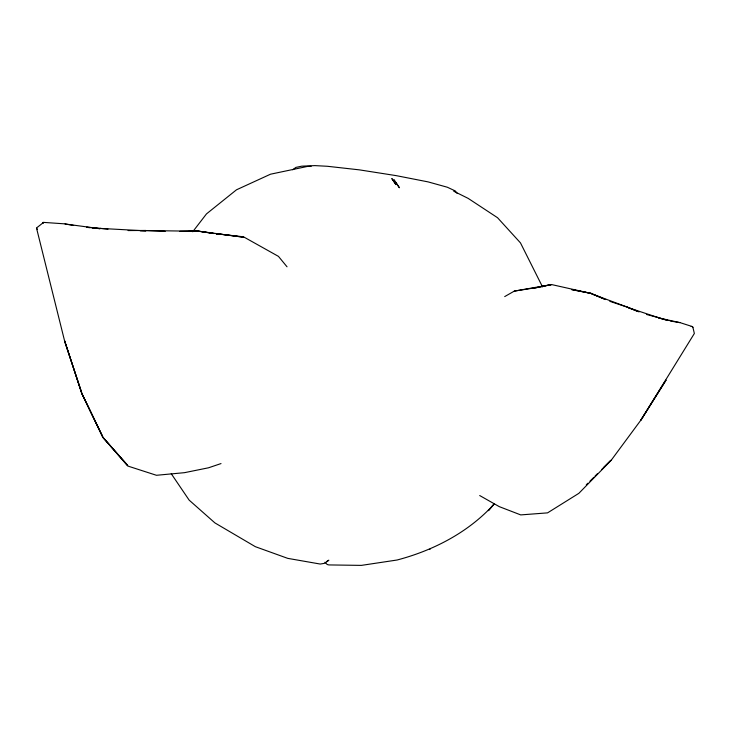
<?xml version="1.0" encoding="UTF-8"?>
<svg xmlns="http://www.w3.org/2000/svg" width="731" height="731" viewBox="0 0 731 731"><rect width="100%" height="100%" fill="white"/><g stroke="black" fill="none" stroke-linecap="round" stroke-linejoin="round"><path stroke-width="1.1" d="M692.814 327.598L692.741 326.931M479.7 495.536L499.291 506.647L520.728 514.907L547.556 512.87L578.851 493.334L611.107 460.393L640.932 420.051L694.349 333.491L692.878 327.186M192.737 231.754L206.48 213.9L236.488 189.804L270.507 174.206L307.267 166.467L311.159 166.357M43.047 222.352L65.096 223.878M36.623 227.889L43.458 222.489M494.394 503.778C468.854 532.113 433.702 550.388 397.079 560.01L361.388 565.383L328.831 564.926L327.241 564.515L324.948 562.24M494.311 503.814L488.345 510.677L494.211 503.933M601.604 469.576L610.97 460.247L603.806 467.374M586.289 484.799L587.879 483.209M589.935 481.19L593.81 477.343M595.043 476.082L597.437 473.706M326.958 561.426L326.547 561.627L328.84 560.202L324.546 563.318L320.242 564.049L287.758 558.365L255.338 546.678L214.914 522.912L189.137 500.114L171.246 473.706M292.683 169.775L295.909 167.399L301.784 166.165L314.869 165.617L327.333 166.275L359.36 169.857L396.165 175.632L428.055 181.882L447.354 187.237L455.303 190.965L457.131 193.377M504.701 296.594L514.313 291.102L532.735 288.188M429.563 549.447L430.139 549.136M221.018 463.573L208.518 467.794L184.486 472.674L156.461 475.287L127.751 466.022L102.751 437.211M605.643 299.564L590.94 293.332L571.706 289.595L591.178 293.451L551.558 284.56L533.42 288.27L551.348 284.597M551.558 284.56L514.313 291.102M691.151 326.455L692.248 326.574M179.799 231.352L196.493 230.841L214.064 233.509M188.79 231.361L196.63 231.243L145.853 230.557L165.206 231.38M128.071 230.567L145.844 230.457M140.315 230.804L145.88 230.868L100.165 228.401L107.987 229.168M86.724 227.268L100.184 228.3M86.715 227.368L90.077 227.697M92.316 227.926L100.147 228.702L65.05 223.978L73.639 225.45M214.082 233.536L196.548 230.932L243.706 237.21L220.077 234.185L243.487 236.807L278.456 256.38L287.027 266.806M670.163 320.991L679.812 322.609L658.512 317.894L668.033 320.516L657.772 317.4M646.432 314.449L658.046 317.537L628.322 307.687L637.286 311.232M679.528 322.472L691.965 326.446M609.837 301.336L627.874 307.34L591.607 293.789L604.775 299.244M453.723 191.202L468.151 198.375L497.546 217.719L520.481 242.902L542.53 286.899M627.618 307.212L639.095 311.899M37.5 229.415L36.55 228.2L64.556 340.774L81.616 393.068L102.651 437.065L127.651 465.391L102.651 437.065M393.954 179.47L399.409 187.776L395.718 182.412M43.202 223.448L42.983 222.653M665.959 380.23L640.932 420.051L665.959 380.23M219.556 234.349L216.266 233.856L219.556 234.349M395.955 184.605L391.926 178.693L395.955 184.605M102.66 436.581L81.616 393.068L102.66 436.581M81.644 392.62L64.556 340.774L81.644 392.62"/></g></svg>
